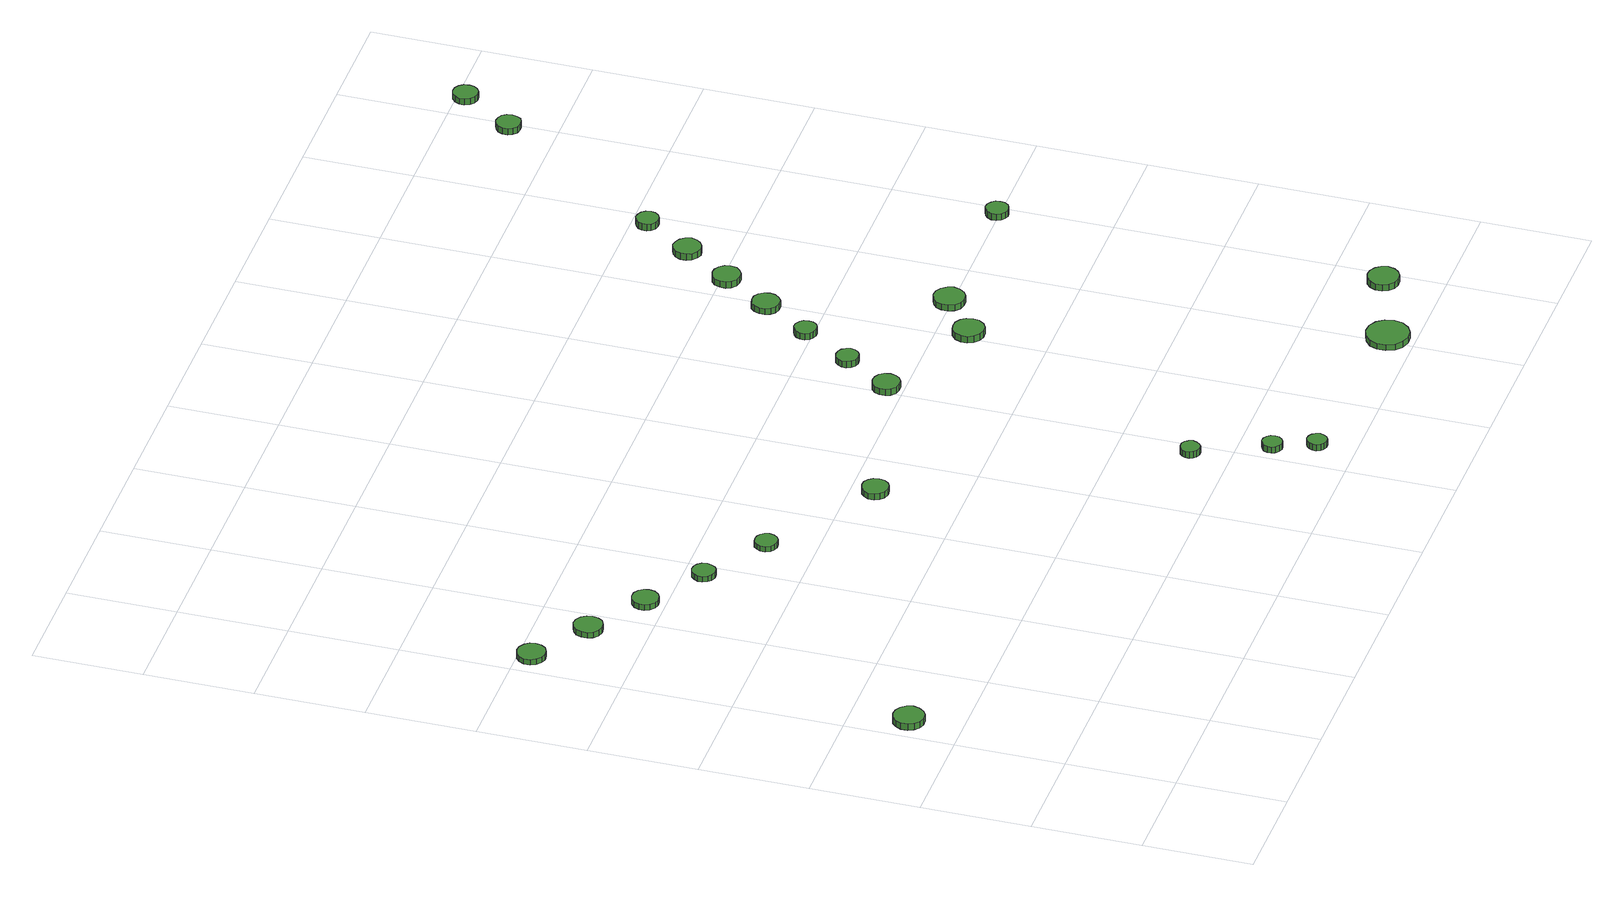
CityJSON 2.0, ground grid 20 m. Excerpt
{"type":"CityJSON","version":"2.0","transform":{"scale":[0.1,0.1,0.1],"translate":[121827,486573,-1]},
"CityObjects":{
"tree1":{"type":"SolitaryVegetationObject","attributes":{"function":"something"},"geometry":[{"type":"MultiSurface","lod":"1","boundaries":[[[0,1,2,3,4,5,6,7,8,9,10,11,12,13,14]],[[15,16,17,18,19,20,21,22,23,24,25,26,27,28,29]],[[0,29,28,1]],[[1,28,27,2]],[[2,27,26,3]],[[3,26,25,4]],[[4,25,24,5]],[[5,24,23,6]],[[6,23,22,7]],[[7,22,21,8]],[[8,21,20,9]],[[9,20,19,10]],[[10,19,18,11]],[[11,18,17,12]],[[12,17,16,13]],[[13,16,15,14]],[[14,15,29,0]]]}]},
"tree2":{"type":"SolitaryVegetationObject","attributes":{"function":"something"},"geometry":[{"type":"MultiSurface","lod":"1","boundaries":[[[30,31,32,33,34,35,36,37,38,39,40,41,42,43,44]],[[45,46,47,48,49,50,51,52,53,54,55,56,57,58,59]],[[30,59,58,31]],[[31,58,57,32]],[[32,57,56,33]],[[33,56,55,34]],[[34,55,54,35]],[[35,54,53,36]],[[36,53,52,37]],[[37,52,51,38]],[[38,51,50,39]],[[39,50,49,40]],[[40,49,48,41]],[[41,48,47,42]],[[42,47,46,43]],[[43,46,45,44]],[[44,45,59,30]]]}]},
"tree3":{"type":"SolitaryVegetationObject","attributes":{"function":"something"},"geometry":[{"type":"MultiSurface","lod":"1","boundaries":[[[60,61,62,63,64,65,66,67,68,69,70,71,72,73,74]],[[75,76,77,78,79,80,81,82,83,84,85,86,87,88,89]],[[60,89,88,61]],[[61,88,87,62]],[[62,87,86,63]],[[63,86,85,64]],[[64,85,84,65]],[[65,84,83,66]],[[66,83,82,67]],[[67,82,81,68]],[[68,81,80,69]],[[69,80,79,70]],[[70,79,78,71]],[[71,78,77,72]],[[72,77,76,73]],[[73,76,75,74]],[[74,75,89,60]]]}]},
"tree4":{"type":"SolitaryVegetationObject","attributes":{"function":"something"},"geometry":[{"type":"MultiSurface","lod":"1","boundaries":[[[90,91,92,93,94,95,96,97,98,99,100,101,102,103,104]],[[105,106,107,108,109,110,111,112,113,114,115,116,117,118,119]],[[90,119,118,91]],[[91,118,117,92]],[[92,117,116,93]],[[93,116,115,94]],[[94,115,114,95]],[[95,114,113,96]],[[96,113,112,97]],[[97,112,111,98]],[[98,111,110,99]],[[99,110,109,100]],[[100,109,108,101]],[[101,108,107,102]],[[102,107,106,103]],[[103,106,105,104]],[[104,105,119,90]]]}]},
"tree5":{"type":"SolitaryVegetationObject","attributes":{"function":"something"},"geometry":[{"type":"MultiSurface","lod":"1","boundaries":[[[120,121,122,123,124,125,126,127,128,129,130,131,132,133,134]],[[135,136,137,138,139,140,141,142,143,144,145,146,147,148,149]],[[120,149,148,121]],[[121,148,147,122]],[[122,147,146,123]],[[123,146,145,124]],[[124,145,144,125]],[[125,144,143,126]],[[126,143,142,127]],[[127,142,141,128]],[[128,141,140,129]],[[129,140,139,130]],[[130,139,138,131]],[[131,138,137,132]],[[132,137,136,133]],[[133,136,135,134]],[[134,135,149,120]]]}]},
"tree6":{"type":"SolitaryVegetationObject","attributes":{"function":"something"},"geometry":[{"type":"MultiSurface","lod":"1","boundaries":[[[150,151,152,153,154,155,156,157,158,159,160,161,162,163,164]],[[165,166,167,168,169,170,171,172,173,174,175,176,177,178,179]],[[150,179,178,151]],[[151,178,177,152]],[[152,177,176,153]],[[153,176,175,154]],[[154,175,174,155]],[[155,174,173,156]],[[156,173,172,157]],[[157,172,171,158]],[[158,171,170,159]],[[159,170,169,160]],[[160,169,168,161]],[[161,168,167,162]],[[162,167,166,163]],[[163,166,165,164]],[[164,165,179,150]]]}]},
"tree7":{"type":"SolitaryVegetationObject","attributes":{"function":"something"},"geometry":[{"type":"MultiSurface","lod":"1","boundaries":[[[180,181,182,183,184,185,186,187,188,189,190,191,192,193,194]],[[195,196,197,198,199,200,201,202,203,204,205,206,207,208,209]],[[180,209,208,181]],[[181,208,207,182]],[[182,207,206,183]],[[183,206,205,184]],[[184,205,204,185]],[[185,204,203,186]],[[186,203,202,187]],[[187,202,201,188]],[[188,201,200,189]],[[189,200,199,190]],[[190,199,198,191]],[[191,198,197,192]],[[192,197,196,193]],[[193,196,195,194]],[[194,195,209,180]]]}]},
"tree8":{"type":"SolitaryVegetationObject","attributes":{"function":"something"},"geometry":[{"type":"MultiSurface","lod":"1","boundaries":[[[210,211,212,213,214,215,216,217,218,219,220,221,222,223,224]],[[225,226,227,228,229,230,231,232,233,234,235,236,237,238,239]],[[210,239,238,211]],[[211,238,237,212]],[[212,237,236,213]],[[213,236,235,214]],[[214,235,234,215]],[[215,234,233,216]],[[216,233,232,217]],[[217,232,231,218]],[[218,231,230,219]],[[219,230,229,220]],[[220,229,228,221]],[[221,228,227,222]],[[222,227,226,223]],[[223,226,225,224]],[[224,225,239,210]]]}]},
"tree9":{"type":"SolitaryVegetationObject","attributes":{"function":"something"},"geometry":[{"type":"MultiSurface","lod":"1","boundaries":[[[240,241,242,243,244,245,246,247,248,249,250,251,252,253,254]],[[255,256,257,258,259,260,261,262,263,264,265,266,267,268,269]],[[240,269,268,241]],[[241,268,267,242]],[[242,267,266,243]],[[243,266,265,244]],[[244,265,264,245]],[[245,264,263,246]],[[246,263,262,247]],[[247,262,261,248]],[[248,261,260,249]],[[249,260,259,250]],[[250,259,258,251]],[[251,258,257,252]],[[252,257,256,253]],[[253,256,255,254]],[[254,255,269,240]]]}]},
"tree10":{"type":"SolitaryVegetationObject","attributes":{"function":"something"},"geometry":[{"type":"MultiSurface","lod":"1","boundaries":[[[270,271,272,273,274,275,276,277,278,279,280,281,282,283,284]],[[285,286,287,288,289,290,291,292,293,294,295,296,297,298,299]],[[270,299,298,271]],[[271,298,297,272]],[[272,297,296,273]],[[273,296,295,274]],[[274,295,294,275]],[[275,294,293,276]],[[276,293,292,277]],[[277,292,291,278]],[[278,291,290,279]],[[279,290,289,280]],[[280,289,288,281]],[[281,288,287,282]],[[282,287,286,283]],[[283,286,285,284]],[[284,285,299,270]]]}]},
"tree11":{"type":"SolitaryVegetationObject","attributes":{"function":"something"},"geometry":[{"type":"MultiSurface","lod":"1","boundaries":[[[300,301,302,303,304,305,306,307,308,309,310,311,312,313,314]],[[315,316,317,318,319,320,321,322,323,324,325,326,327,328,329]],[[300,329,328,301]],[[301,328,327,302]],[[302,327,326,303]],[[303,326,325,304]],[[304,325,324,305]],[[305,324,323,306]],[[306,323,322,307]],[[307,322,321,308]],[[308,321,320,309]],[[309,320,319,310]],[[310,319,318,311]],[[311,318,317,312]],[[312,317,316,313]],[[313,316,315,314]],[[314,315,329,300]]]}]},
"tree12":{"type":"SolitaryVegetationObject","attributes":{"function":"something"},"geometry":[{"type":"MultiSurface","lod":"1","boundaries":[[[330,331,332,333,334,335,336,337,338,339,340,341,342,343,344]],[[345,346,347,348,349,350,351,352,353,354,355,356,357,358,359]],[[330,359,358,331]],[[331,358,357,332]],[[332,357,356,333]],[[333,356,355,334]],[[334,355,354,335]],[[335,354,353,336]],[[336,353,352,337]],[[337,352,351,338]],[[338,351,350,339]],[[339,350,349,340]],[[340,349,348,341]],[[341,348,347,342]],[[342,347,346,343]],[[343,346,345,344]],[[344,345,359,330]]]}]},
"tree13":{"type":"SolitaryVegetationObject","attributes":{"function":"something"},"geometry":[{"type":"MultiSurface","lod":"1","boundaries":[[[360,361,362,363,364,365,366,367,368,369,370,371,372,373,374]],[[375,376,377,378,379,380,381,382,383,384,385,386,387,388,389]],[[360,389,388,361]],[[361,388,387,362]],[[362,387,386,363]],[[363,386,385,364]],[[364,385,384,365]],[[365,384,383,366]],[[366,383,382,367]],[[367,382,381,368]],[[368,381,380,369]],[[369,380,379,370]],[[370,379,378,371]],[[371,378,377,372]],[[372,377,376,373]],[[373,376,375,374]],[[374,375,389,360]]]}]},
"tree14":{"type":"SolitaryVegetationObject","attributes":{"function":"something"},"geometry":[{"type":"MultiSurface","lod":"1","boundaries":[[[390,391,392,393,394,395,396,397,398,399,400,401,402,403,404]],[[405,406,407,408,409,410,411,412,413,414,415,416,417,418,419]],[[390,419,418,391]],[[391,418,417,392]],[[392,417,416,393]],[[393,416,415,394]],[[394,415,414,395]],[[395,414,413,396]],[[396,413,412,397]],[[397,412,411,398]],[[398,411,410,399]],[[399,410,409,400]],[[400,409,408,401]],[[401,408,407,402]],[[402,407,406,403]],[[403,406,405,404]],[[404,405,419,390]]]}]},
"tree15":{"type":"SolitaryVegetationObject","attributes":{"function":"something"},"geometry":[{"type":"MultiSurface","lod":"1","boundaries":[[[420,421,422,423,424,425,426,427,428,429,430,431,432,433,434]],[[435,436,437,438,439,440,441,442,443,444,445,446,447,448,449]],[[420,449,448,421]],[[421,448,447,422]],[[422,447,446,423]],[[423,446,445,424]],[[424,445,444,425]],[[425,444,443,426]],[[426,443,442,427]],[[427,442,441,428]],[[428,441,440,429]],[[429,440,439,430]],[[430,439,438,431]],[[431,438,437,432]],[[432,437,436,433]],[[433,436,435,434]],[[434,435,449,420]]]}]},
"tree16":{"type":"SolitaryVegetationObject","attributes":{"function":"something"},"geometry":[{"type":"MultiSurface","lod":"1","boundaries":[[[450,451,452,453,454,455,456,457,458,459,460,461,462,463,464]],[[465,466,467,468,469,470,471,472,473,474,475,476,477,478,479]],[[450,479,478,451]],[[451,478,477,452]],[[452,477,476,453]],[[453,476,475,454]],[[454,475,474,455]],[[455,474,473,456]],[[456,473,472,457]],[[457,472,471,458]],[[458,471,470,459]],[[459,470,469,460]],[[460,469,468,461]],[[461,468,467,462]],[[462,467,466,463]],[[463,466,465,464]],[[464,465,479,450]]]}]},
"tree17":{"type":"SolitaryVegetationObject","attributes":{"function":"something"},"geometry":[{"type":"MultiSurface","lod":"1","boundaries":[[[480,481,482,483,484,485,486,487,488,489,490,491,492,493,494]],[[495,496,497,498,499,500,501,502,503,504,505,506,507,508,509]],[[480,509,508,481]],[[481,508,507,482]],[[482,507,506,483]],[[483,506,505,484]],[[484,505,504,485]],[[485,504,503,486]],[[486,503,502,487]],[[487,502,501,488]],[[488,501,500,489]],[[489,500,499,490]],[[490,499,498,491]],[[491,498,497,492]],[[492,497,496,493]],[[493,496,495,494]],[[494,495,509,480]]]}]},
"tree18":{"type":"SolitaryVegetationObject","attributes":{"function":"something"},"geometry":[{"type":"MultiSurface","lod":"1","boundaries":[[[510,511,512,513,514,515,516,517,518,519,520,521,522,523,524]],[[525,526,527,528,529,530,531,532,533,534,535,536,537,538,539]],[[510,539,538,511]],[[511,538,537,512]],[[512,537,536,513]],[[513,536,535,514]],[[514,535,534,515]],[[515,534,533,516]],[[516,533,532,517]],[[517,532,531,518]],[[518,531,530,519]],[[519,530,529,520]],[[520,529,528,521]],[[521,528,527,522]],[[522,527,526,523]],[[523,526,525,524]],[[524,525,539,510]]]}]},
"tree19":{"type":"SolitaryVegetationObject","attributes":{"function":"something"},"geometry":[{"type":"MultiSurface","lod":"1","boundaries":[[[540,541,542,543,544,545,546,547,548,549,550,551,552,553,554]],[[555,556,557,558,559,560,561,562,563,564,565,566,567,568,569]],[[540,569,568,541]],[[541,568,567,542]],[[542,567,566,543]],[[543,566,565,544]],[[544,565,564,545]],[[545,564,563,546]],[[546,563,562,547]],[[547,562,561,548]],[[548,561,560,549]],[[549,560,559,550]],[[550,559,558,551]],[[551,558,557,552]],[[552,557,556,553]],[[553,556,555,554]],[[554,555,569,540]]]}]},
"tree20":{"type":"SolitaryVegetationObject","attributes":{"function":"something"},"geometry":[{"type":"MultiSurface","lod":"1","boundaries":[[[570,571,572,573,574,575,576,577,578,579,580,581,582,583,584]],[[585,586,587,588,589,590,591,592,593,594,595,596,597,598,599]],[[570,599,598,571]],[[571,598,597,572]],[[572,597,596,573]],[[573,596,595,574]],[[574,595,594,575]],[[575,594,593,576]],[[576,593,592,577]],[[577,592,591,578]],[[578,591,590,579]],[[579,590,589,580]],[[580,589,588,581]],[[581,588,587,582]],[[582,587,586,583]],[[583,586,585,584]],[[584,585,599,570]]]}]},
"tree21":{"type":"SolitaryVegetationObject","attributes":{"function":"something"},"geometry":[{"type":"MultiSurface","lod":"1","boundaries":[[[600,601,602,603,604,605,606,607,608,609,610,611,612,613,614]],[[615,616,617,618,619,620,621,622,623,624,625,626,627,628,629]],[[600,629,628,601]],[[601,628,627,602]],[[602,627,626,603]],[[603,626,625,604]],[[604,625,624,605]],[[605,624,623,606]],[[606,623,622,607]],[[607,622,621,608]],[[608,621,620,609]],[[609,620,619,610]],[[610,619,618,611]],[[611,618,617,612]],[[612,617,616,613]],[[613,616,615,614]],[[614,615,629,600]]]}]},
"tree22":{"type":"SolitaryVegetationObject","attributes":{"function":"something"},"geometry":[{"type":"MultiSurface","lod":"1","boundaries":[[[630,631,632,633,634,635,636,637,638,639,640,641,642,643,644]],[[645,646,647,648,649,650,651,652,653,654,655,656,657,658,659]],[[630,659,658,631]],[[631,658,657,632]],[[632,657,656,633]],[[633,656,655,634]],[[634,655,654,635]],[[635,654,653,636]],[[636,653,652,637]],[[637,652,651,638]],[[638,651,650,639]],[[639,650,649,640]],[[640,649,648,641]],[[641,648,647,642]],[[642,647,646,643]],[[643,646,645,644]],[[644,645,659,630]]]}]},
"tree23":{"type":"SolitaryVegetationObject","attributes":{"function":"something"},"geometry":[{"type":"MultiSurface","lod":"1","boundaries":[[[660,661,662,663,664,665,666,667,668,669,670,671,672,673,674]],[[675,676,677,678,679,680,681,682,683,684,685,686,687,688,689]],[[660,689,688,661]],[[661,688,687,662]],[[662,687,686,663]],[[663,686,685,664]],[[664,685,684,665]],[[665,684,683,666]],[[666,683,682,667]],[[667,682,681,668]],[[668,681,680,669]],[[669,680,679,670]],[[670,679,678,671]],[[671,678,677,672]],[[672,677,676,673]],[[673,676,675,674]],[[674,675,689,660]]]}]},
"tree24":{"type":"SolitaryVegetationObject","attributes":{"function":"something"},"geometry":[{"type":"MultiSurface","lod":"1","boundaries":[[[690,691,692,693,694,695,696,697,698,699,700,701,702,703,704]],[[705,706,707,708,709,710,711,712,713,714,715,716,717,718,719]],[[690,719,718,691]],[[691,718,717,692]],[[692,717,716,693]],[[693,716,715,694]],[[694,715,714,695]],[[695,714,713,696]],[[696,713,712,697]],[[697,712,711,698]],[[698,711,710,699]],[[699,710,709,700]],[[700,709,708,701]],[[701,708,707,702]],[[702,707,706,703]],[[703,706,705,704]],[[704,705,719,690]]]}]}
},
"vertices":[
[63,492,28],[60,504,28],[53,513,28],[43,519,28],[31,520,28],[20,517,28],[12,509,28],[7,498,28],[7,486,28],[12,476,28],[20,468,28],[31,464,28],[43,465,28],[53,471,28],[60,481,28],[60,481,15],[53,471,15],[43,465,15],[31,464,15],[20,468,15],[12,476,15],[7,486,15],[7,498,15],[12,509,15],[20,517,15],[31,520,15],[43,519,15],[53,513,15],[60,504,15],[63,492,15],
[70,1175,19],[68,1186,19],[62,1194,19],[52,1200,19],[42,1201,19],[32,1198,19],[24,1191,19],[19,1181,19],[19,1170,19],[24,1160,19],[32,1153,19],[42,1150,19],[52,1151,19],[62,1156,19],[68,1165,19],[68,1165,8],[62,1156,8],[52,1151,8],[42,1150,8],[32,1153,8],[24,1160,8],[19,1170,8],[19,1181,8],[24,1191,8],[32,1198,8],[42,1201,8],[52,1200,8],[62,1194,8],[68,1186,8],[70,1175,8],
[178,1106,19],[176,1116,19],[170,1125,19],[160,1131,19],[150,1132,19],[139,1128,19],[131,1121,19],[127,1111,19],[127,1100,19],[131,1090,19],[139,1083,19],[150,1080,19],[160,1081,19],[170,1086,19],[176,1095,19],[176,1095,8],[170,1086,8],[160,1081,8],[150,1080,8],[139,1083,8],[131,1090,8],[127,1100,8],[127,1111,8],[131,1121,8],[139,1128,8],[150,1132,8],[160,1131,8],[170,1125,8],[176,1116,8],[178,1106,8],
[285,1036,19],[283,1046,19],[277,1054,19],[268,1059,19],[258,1060,19],[249,1057,19],[241,1050,19],[237,1041,19],[237,1031,19],[241,1022,19],[249,1015,19],[258,1012,19],[268,1013,19],[277,1018,19],[283,1026,19],[283,1026,8],[277,1018,8],[268,1013,8],[258,1012,8],[249,1015,8],[241,1022,8],[237,1031,8],[237,1041,8],[241,1050,8],[249,1057,8],[258,1060,8],[268,1059,8],[277,1054,8],[283,1046,8],[285,1036,8],
[391,964,19],[389,973,19],[384,980,19],[377,984,19],[368,985,19],[359,982,19],[353,976,19],[349,968,19],[349,960,19],[353,952,19],[359,946,19],[368,943,19],[377,944,19],[384,948,19],[389,956,19],[389,956,8],[384,948,8],[377,944,8],[368,943,8],[359,946,8],[353,952,8],[349,960,8],[349,968,8],[353,976,8],[359,982,8],[368,985,8],[377,984,8],[384,980,8],[389,973,8],[391,964,8],
[510,888,19],[508,896,19],[503,903,19],[496,907,19],[487,908,19],[479,906,19],[473,900,19],[469,892,19],[469,883,19],[473,875,19],[479,870,19],[487,867,19],[496,868,19],[503,872,19],[508,879,19],[508,879,8],[503,872,8],[496,868,8],[487,867,8],[479,870,8],[473,875,8],[469,883,8],[469,892,8],[473,900,8],[479,906,8],[487,908,8],[496,907,8],[503,903,8],[508,896,8],[510,888,8],
[716,753,26],[714,763,26],[708,771,26],[700,776,26],[690,777,26],[680,774,26],[673,767,26],[668,758,26],[668,748,26],[673,739,26],[680,732,26],[690,729,26],[700,730,26],[708,735,26],[714,743,26],[714,743,14],[708,735,14],[700,730,14],[690,729,14],[680,732,14],[673,739,14],[668,748,14],[668,758,14],[673,767,14],[680,774,14],[690,777,14],[700,776,14],[708,771,14],[714,763,14],[716,753,14],
[977,267,32],[975,274,32],[971,280,32],[965,284,32],[957,284,32],[950,282,32],[945,277,32],[942,271,32],[942,263,32],[945,257,32],[950,252,32],[957,249,32],[965,250,32],[971,254,32],[975,260,32],[975,260,19],[971,254,19],[965,250,19],[957,249,19],[950,252,19],[945,257,19],[942,263,19],[942,271,19],[945,277,19],[950,282,19],[957,284,19],[965,284,19],[971,280,19],[975,274,19],[977,267,19],
[1037,137,29],[1036,145,29],[1031,151,29],[1025,155,29],[1017,156,29],[1010,153,29],[1004,148,29],[1001,141,29],[1001,134,29],[1004,127,29],[1010,122,29],[1017,119,29],[1025,120,29],[1031,124,29],[1036,130,29],[1036,130,17],[1031,124,17],[1025,120,17],[1017,119,17],[1010,122,17],[1004,127,17],[1001,134,17],[1001,141,17],[1004,148,17],[1010,153,17],[1017,156,17],[1025,155,17],[1031,151,17],[1036,145,17],[1037,137,17],
[1065,65,30],[1063,72,30],[1059,78,30],[1053,82,30],[1045,83,30],[1038,80,30],[1033,75,30],[1030,69,30],[1030,61,30],[1033,54,30],[1038,50,30],[1045,47,30],[1053,48,30],[1059,52,30],[1063,58,30],[1063,58,17],[1059,52,17],[1053,48,17],[1045,47,17],[1038,50,17],[1033,54,17],[1030,61,17],[1030,69,17],[1033,75,17],[1038,80,17],[1045,83,17],[1053,82,17],[1059,78,17],[1063,72,17],[1065,65,17],
[1026,827,29],[1024,838,29],[1018,846,29],[1009,851,29],[999,852,29],[989,849,29],[981,842,29],[977,833,29],[977,822,29],[981,813,29],[989,806,29],[999,803,29],[1009,804,29],[1018,809,29],[1024,817,29],[1024,817,16],[1018,809,16],[1009,804,16],[999,803,16],[989,806,16],[981,813,16],[977,822,16],[977,833,16],[981,842,16],[989,849,16],[999,852,16],[1009,851,16],[1018,846,16],[1024,838,16],[1026,827,16],
[1083,916,27],[1081,924,27],[1076,931,27],[1069,935,27],[1060,936,27],[1052,934,27],[1046,928,27],[1042,920,27],[1042,912,27],[1046,904,27],[1052,898,27],[1060,896,27],[1069,897,27],[1076,901,27],[1081,908,27],[1081,908,14],[1076,901,14],[1069,897,14],[1060,896,14],[1052,898,14],[1046,904,14],[1042,912,14],[1042,920,14],[1046,928,14],[1052,934,14],[1060,936,14],[1069,935,14],[1076,931,14],[1081,924,14],[1083,916,14],
[1444,47,23],[1441,63,23],[1431,76,23],[1417,84,23],[1401,85,23],[1386,80,23],[1374,70,23],[1368,55,23],[1368,39,23],[1374,24,23],[1386,14,23],[1401,9,23],[1417,10,23],[1431,18,23],[1441,31,23],[1441,31,11],[1431,18,11],[1417,10,11],[1401,9,11],[1386,14,11],[1374,24,11],[1368,39,11],[1368,55,11],[1374,70,11],[1386,80,11],[1401,85,11],[1417,84,11],[1431,76,11],[1441,63,11],[1444,47,11],
[1226,739,31],[1224,751,31],[1217,760,31],[1207,766,31],[1195,767,31],[1184,764,31],[1175,756,31],[1170,745,31],[1170,733,31],[1175,723,31],[1184,715,31],[1195,711,31],[1207,712,31],[1217,718,31],[1224,728,31],[1224,728,18],[1217,718,18],[1207,712,18],[1195,711,18],[1184,715,18],[1175,723,18],[1170,733,18],[1170,745,18],[1175,756,18],[1184,764,18],[1195,767,18],[1207,766,18],[1217,760,18],[1224,751,18],[1226,739,18],
[1147,1011,24],[1146,1020,24],[1141,1026,24],[1133,1031,24],[1125,1032,24],[1117,1029,24],[1111,1023,24],[1107,1016,24],[1107,1007,24],[1111,999,24],[1117,994,24],[1125,991,24],[1133,992,24],[1141,996,24],[1146,1003,24],[1146,1003,11],[1141,996,11],[1133,992,11],[1125,991,11],[1117,994,11],[1111,999,11],[1107,1007,11],[1107,1016,11],[1111,1023,11],[1117,1029,11],[1125,1032,11],[1133,1031,11],[1141,1026,11],[1146,1020,11],[1147,1011,11],
[1212,1101,22],[1210,1111,22],[1204,1120,22],[1195,1125,22],[1184,1126,22],[1174,1123,22],[1167,1116,22],[1163,1106,22],[1163,1096,22],[1167,1086,22],[1174,1079,22],[1184,1076,22],[1195,1077,22],[1204,1083,22],[1210,1091,22],[1210,1091,10],[1204,1083,10],[1195,1077,10],[1184,1076,10],[1174,1079,10],[1167,1086,10],[1163,1096,10],[1163,1106,10],[1167,1116,10],[1174,1123,10],[1184,1126,10],[1195,1125,10],[1204,1120,10],[1210,1111,10],[1212,1101,10],
[1309,799,31],[1306,810,31],[1299,820,31],[1289,826,31],[1277,827,31],[1266,823,31],[1257,815,31],[1253,805,31],[1253,793,31],[1257,782,31],[1266,774,31],[1277,771,31],[1289,772,31],[1299,778,31],[1306,787,31],[1306,787,19],[1299,778,19],[1289,772,19],[1277,771,19],[1266,774,19],[1257,782,19],[1253,793,19],[1253,805,19],[1257,815,19],[1266,823,19],[1277,827,19],[1289,826,19],[1299,820,19],[1306,810,19],[1309,799,19],
[1275,1191,20],[1273,1201,20],[1266,1210,20],[1257,1215,20],[1247,1216,20],[1237,1213,20],[1229,1206,20],[1225,1196,20],[1225,1185,20],[1229,1176,20],[1237,1169,20],[1247,1166,20],[1257,1167,20],[1266,1172,20],[1273,1180,20],[1273,1180,7],[1266,1172,7],[1257,1167,7],[1247,1166,7],[1237,1169,7],[1229,1176,7],[1225,1185,7],[1225,1196,7],[1229,1206,7],[1237,1213,7],[1247,1216,7],[1257,1215,7],[1266,1210,7],[1273,1201,7],[1275,1191,7],
[1606,107,18],[1603,119,18],[1596,128,18],[1586,134,18],[1574,135,18],[1563,132,18],[1554,124,18],[1549,113,18],[1549,101,18],[1554,90,18],[1563,82,18],[1574,79,18],[1586,80,18],[1596,86,18],[1603,95,18],[1603,95,5],[1596,86,5],[1586,80,5],[1574,79,5],[1563,82,5],[1554,90,5],[1549,101,5],[1549,113,5],[1554,124,5],[1563,132,5],[1574,135,5],[1586,134,5],[1596,128,5],[1603,119,5],[1606,107,5],
[1337,1280,20],[1334,1291,20],[1328,1299,20],[1319,1304,20],[1309,1306,20],[1299,1302,20],[1291,1295,20],[1287,1286,20],[1287,1275,20],[1291,1266,20],[1299,1259,20],[1309,1255,20],[1319,1257,20],[1328,1262,20],[1334,1270,20],[1334,1270,7],[1328,1262,7],[1319,1257,7],[1309,1255,7],[1299,1259,7],[1291,1266,7],[1287,1275,7],[1287,1286,7],[1291,1295,7],[1299,1302,7],[1309,1306,7],[1319,1304,7],[1328,1299,7],[1334,1291,7],[1337,1280,7],
[1395,1371,20],[1393,1380,20],[1388,1387,20],[1380,1391,20],[1372,1392,20],[1364,1389,20],[1357,1383,20],[1354,1376,20],[1354,1367,20],[1357,1359,20],[1364,1353,20],[1372,1351,20],[1380,1352,20],[1388,1356,20],[1393,1363,20],[1393,1363,7],[1388,1356,7],[1380,1352,7],[1372,1351,7],[1364,1353,7],[1357,1359,7],[1354,1367,7],[1354,1376,7],[1357,1383,7],[1364,1389,7],[1372,1392,7],[1380,1391,7],[1388,1387,7],[1393,1380,7],[1395,1371,7],
[1591,801,26],[1590,810,26],[1585,816,26],[1577,821,26],[1569,822,26],[1561,819,26],[1555,813,26],[1551,806,26],[1551,797,26],[1555,789,26],[1561,784,26],[1569,781,26],[1577,782,26],[1585,786,26],[1590,793,26],[1590,793,13],[1585,786,13],[1577,782,13],[1569,781,13],[1561,784,13],[1555,789,13],[1551,797,13],[1551,806,13],[1555,813,13],[1561,819,13],[1569,822,13],[1577,821,13],[1585,816,13],[1590,810,13],[1591,801,13],
[1610,1687,19],[1608,1696,19],[1603,1704,19],[1595,1708,19],[1586,1709,19],[1577,1706,19],[1570,1700,19],[1566,1692,19],[1566,1682,19],[1570,1674,19],[1577,1667,19],[1586,1665,19],[1595,1666,19],[1603,1670,19],[1608,1678,19],[1608,1678,7],[1603,1670,7],[1595,1666,7],[1586,1665,7],[1577,1667,7],[1570,1674,7],[1566,1682,7],[1566,1692,7],[1570,1700,7],[1577,1706,7],[1586,1709,7],[1595,1708,7],[1603,1704,7],[1608,1696,7],[1610,1687,7],
[1676,1784,19],[1674,1794,19],[1669,1801,19],[1661,1806,19],[1652,1807,19],[1643,1804,19],[1636,1798,19],[1632,1789,19],[1632,1780,19],[1636,1771,19],[1643,1765,19],[1652,1762,19],[1661,1763,19],[1669,1768,19],[1674,1775,19],[1674,1775,7],[1669,1768,7],[1661,1763,7],[1652,1762,7],[1643,1765,7],[1636,1771,7],[1632,1780,7],[1632,1789,7],[1636,1798,7],[1643,1804,7],[1652,1807,7],[1661,1806,7],[1669,1801,7],[1674,1794,7],[1676,1784,7]
]}
